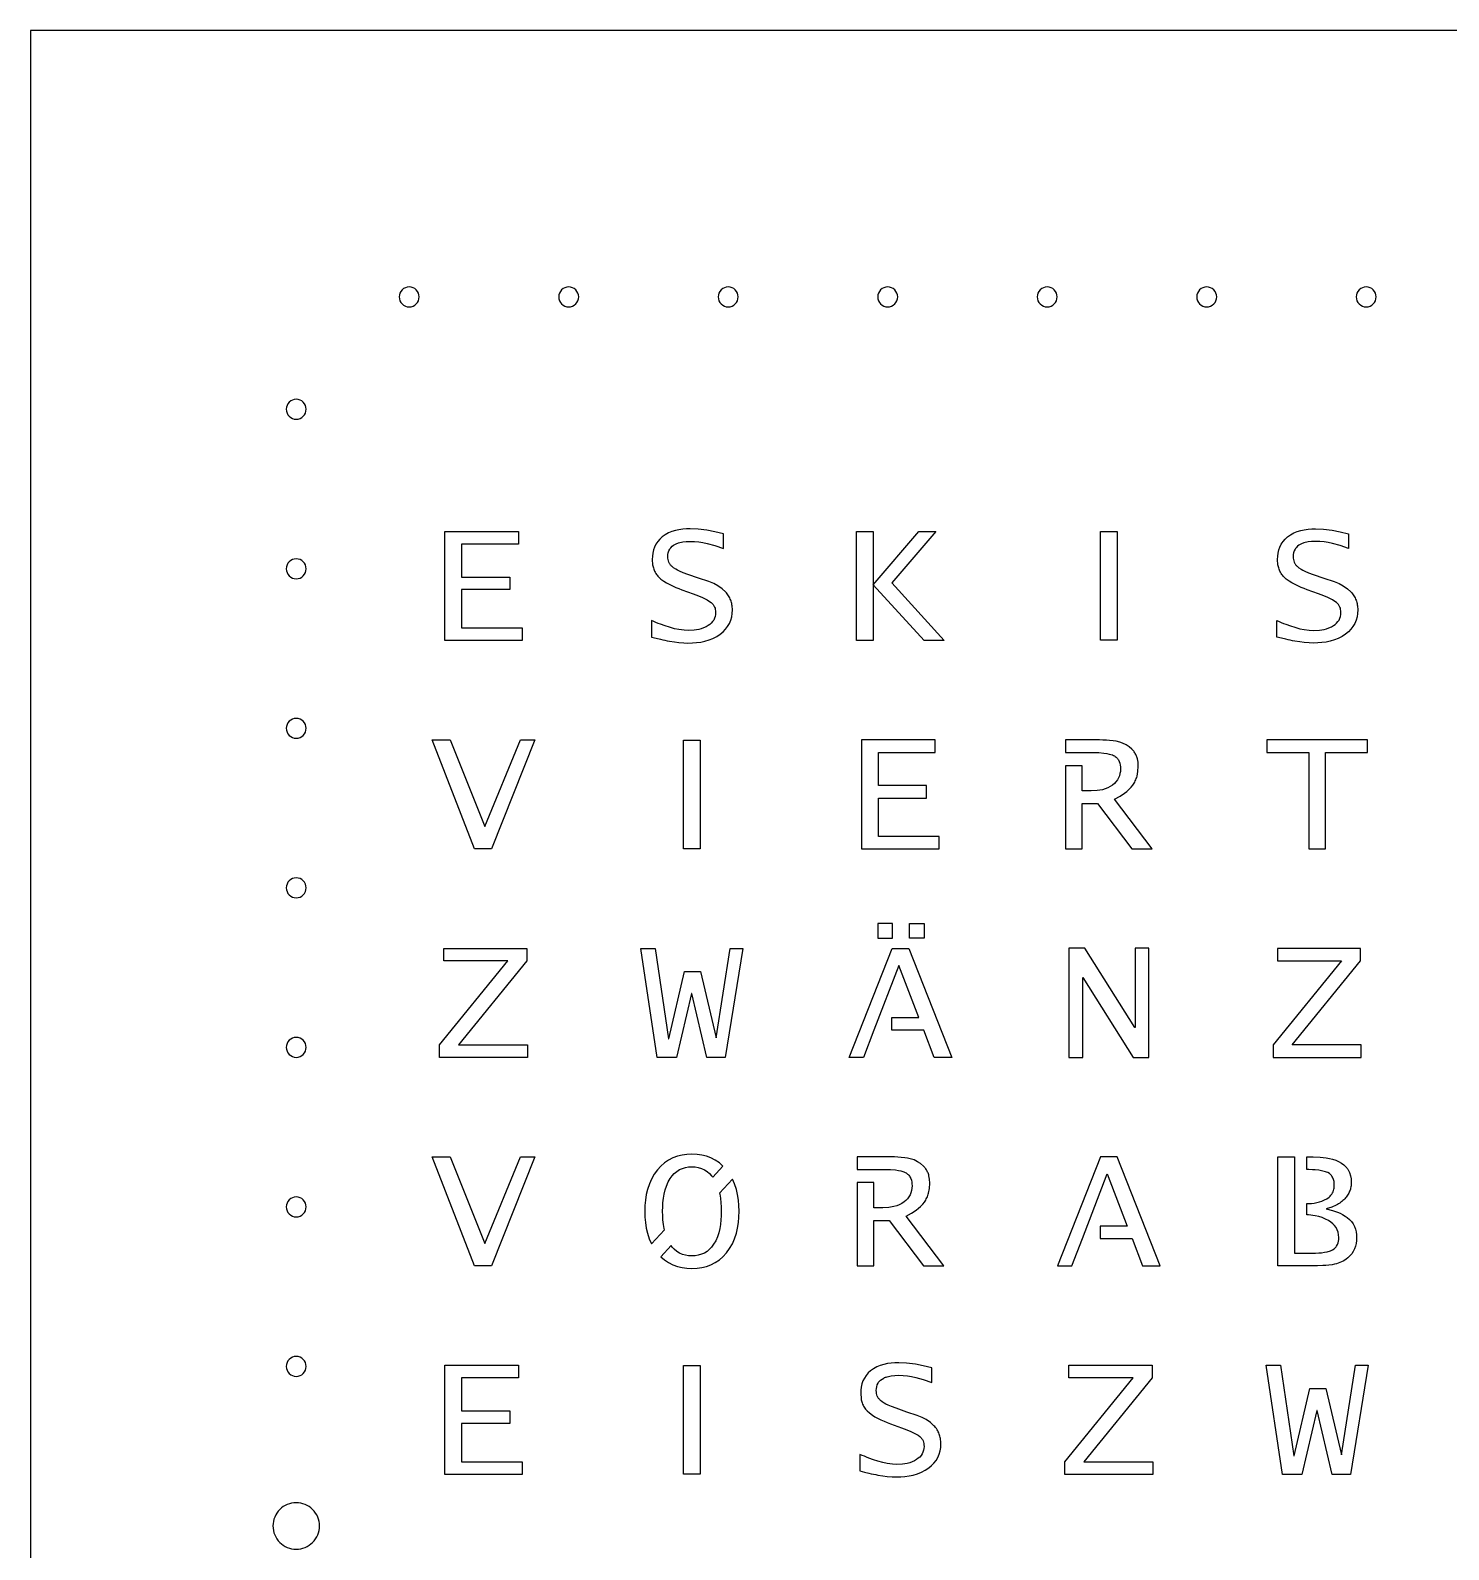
# Model space of a CAD drawing. Extents: x -337 to 6273, y 368 to 2065.
# Drawn here: x 1208.2 to 1421.6, y 685.8 to 914.4 of the extents above; entities that cross this region are included whole.
import ezdxf

# ---------------------------------------------------------------- set-up
doc = ezdxf.new("R2010")
doc.units = 0
doc.header["$LTSCALE"] = 100
doc.layers.add('EBENE_1', color=1, linetype='CONTINUOUS')

msp = doc.modelspace()

# ---------------------------------------------------------------- linework, layer by layer
at = {"layer": 'EBENE_1', "color": 7}
for points in [[(1208.216675, 464.36989), (1658.216675, 464.36989), (1658.216675, 914.36989), (1208.216675, 914.36989), (1208.216675, 464.36989)], [(1270.563263, 822.588072), (1270.563263, 838.988072), (1281.645726, 838.988072), (1281.645726, 837.096256), (1273.081424, 837.096256), (1273.081424, 832.123847), (1280.341907, 832.123847), (1280.341907, 830.232031), (1273.081424, 830.232031), (1273.081424, 824.479888), (1282.233723, 824.479888), (1282.233723, 822.588072), (1270.563263, 822.588072)], [(1332.529975, 822.588072), (1332.529975, 838.988072), (1335.048135, 838.988072), (1335.048135, 830.947854), (1341.914956, 838.988072), (1344.456085, 838.988072), (1337.834729, 831.254635), (1345.721557, 822.588072), (1342.697088, 822.588072), (1335.048135, 830.947854), (1335.048135, 822.588072), (1332.529975, 822.588072)], [(1371.748483, 822.606254), (1369.230322, 822.606254), (1369.230322, 838.96989), (1371.748483, 838.96989), (1371.748483, 822.606254)], [(1275.062718, 791.224435), (1268.697012, 807.624435), (1271.356979, 807.624435), (1276.596623, 794.586244), (1281.954704, 807.624435), (1284.099974, 807.624435), (1277.593661, 791.224435), (1275.062718, 791.224435)], [(1309.02121, 791.242617), (1306.503049, 791.242617), (1306.503049, 807.606254), (1309.02121, 807.606254), (1309.02121, 791.242617)], [(1333.290536, 791.224435), (1344.960996, 791.224435), (1344.960996, 793.116251), (1335.808697, 793.116251), (1335.808697, 798.868395), (1343.06918, 798.868395), (1343.06918, 800.760211), (1335.808697, 800.760211), (1335.808697, 805.732619), (1344.372999, 805.732619), (1344.372999, 807.624435), (1333.290536, 807.624435), (1333.290536, 791.224435)], [(1400.587567, 791.224435), (1403.105728, 791.224435), (1403.105728, 805.732619), (1409.420303, 805.732619), (1409.420303, 807.624435), (1394.285774, 807.624435), (1394.285774, 805.732619), (1400.587567, 805.732619), (1400.587567, 791.224435)], [(1335.712724, 777.780434), (1337.924104, 777.780434), (1337.924104, 779.991813), (1335.712724, 779.991813), (1335.712724, 777.780434)], [(1340.514517, 777.780434), (1340.514517, 779.991813), (1342.725897, 779.991813), (1342.725897, 777.780434), (1340.514517, 777.780434)], [(1276.660535, 776.260799), (1282.917589, 776.260799), (1282.917589, 774.368983), (1272.640426, 761.752615), (1283.019849, 761.752615), (1283.019849, 759.860799), (1269.777137, 759.860799), (1269.777137, 761.752615), (1280.067082, 774.368983), (1270.403482, 774.368983), (1270.403482, 776.260799), (1276.660535, 776.260799)], [(1302.527679, 759.860799), (1300.086214, 776.260799), (1302.233681, 776.260799), (1304.227757, 762.63461), (1304.272496, 762.63461), (1306.630875, 772.79673), (1309.059557, 772.79673), (1311.38598, 762.788001), (1311.417936, 762.788001), (1313.520664, 776.260799), (1315.438045, 776.260799), (1312.740929, 759.860799), (1310.005465, 759.860799), (1307.742956, 769.486052), (1307.717391, 769.486052), (1305.442098, 759.860799), (1302.527679, 759.860799)], [(1346.852812, 759.860799), (1344.187053, 759.860799), (1342.638768, 763.963995), (1337.845131, 763.963995), (1337.845131, 765.849509), (1341.885197, 765.849509), (1338.876506, 773.691508), (1335.144004, 763.963995), (1333.569755, 759.860799), (1331.39872, 759.860799), (1337.866686, 776.260799), (1340.384846, 776.260799), (1346.852812, 759.860799)], [(1364.494391, 759.835234), (1366.55238, 759.835234), (1366.55238, 771.861408), (1366.590727, 771.861408), (1374.158391, 759.835234), (1376.484414, 759.835234), (1376.484414, 776.286364), (1374.426425, 776.286364), (1374.426425, 764.37044), (1374.40086, 764.37044), (1366.884127, 776.286364), (1364.494391, 776.286364), (1364.494391, 759.835234)], [(1402.115081, 776.260799), (1395.858027, 776.260799), (1395.858027, 774.368983), (1405.521628, 774.368983), (1395.231682, 761.752615), (1395.231682, 759.860799), (1408.474395, 759.860799), (1408.474395, 761.752615), (1398.094972, 761.752615), (1408.372135, 774.368983), (1408.372135, 776.260799), (1402.115081, 776.260799)], [(1310.726904, 742.063665), (1310.892924, 741.850868), (1312.425541, 743.516705), (1311.887344, 743.98471), (1311.278702, 744.398915), (1310.627244, 744.734055), (1309.956103, 744.983088), (1309.22491, 745.162996), (1308.52737, 745.259373), (1307.76213, 745.293421), (1306.997185, 745.259401), (1306.299891, 745.163097), (1305.568679, 744.983249), (1304.897524, 744.734278), (1304.245944, 744.399145), (1303.637196, 743.984928), (1303.098852, 743.516835), (1302.586898, 742.960608), (1302.099035, 742.296772), (1301.677321, 741.564775), (1301.349528, 740.826435), (1301.077697, 740.008758), (1300.892351, 739.230527), (1300.756793, 738.371406), (1300.686333, 737.575401), (1300.661428, 736.703554), (1300.686269, 735.830053), (1300.756532, 735.032829), (1300.891861, 734.171746), (1301.076856, 733.392227), (1301.34857, 732.57244), (1301.676112, 731.832904), (1303.612472, 733.937578), (1303.571299, 734.134146), (1303.470722, 734.73563), (1303.39648, 735.412539), (1303.359068, 736.02587), (1303.345762, 736.703554), (1303.3591, 737.379417), (1303.396611, 737.991333), (1303.470987, 738.666325), (1303.571767, 739.266487), (1303.729783, 739.92993), (1303.916924, 740.506838), (1304.186419, 741.128483), (1304.489799, 741.656789), (1304.789548, 742.063753), (1305.104652, 742.4028), (1305.482306, 742.717653), (1305.886388, 742.969707), (1306.318989, 743.162434), (1306.793709, 743.301139), (1307.24946, 743.375241), (1307.755738, 743.401605), (1308.262308, 743.37522), (1308.718658, 743.301023), (1309.193717, 743.162305), (1309.627041, 742.969511), (1310.031888, 742.717501), (1310.410615, 742.402674), (1310.726904, 742.063665)], [(1275.062718, 728.497163), (1268.697012, 744.897163), (1271.356979, 744.897163), (1276.596623, 731.858971), (1281.954704, 744.897163), (1284.099974, 744.897163), (1277.593661, 728.497163), (1275.062718, 728.497163)], [(1378.216448, 728.497163), (1371.748483, 744.897163), (1369.230322, 744.897163), (1362.762356, 728.497163), (1364.933391, 728.497163), (1366.507641, 732.600358), (1370.240143, 742.327872), (1373.248833, 734.485873), (1369.208767, 734.485873), (1369.208767, 732.600358), (1374.002404, 732.600358), (1375.550689, 728.497163), (1378.216448, 728.497163)], [(1310.03223, 730.677071), (1309.627508, 730.425062), (1309.194113, 730.232166), (1308.718971, 730.093372), (1308.262481, 730.019124), (1307.755738, 729.99272), (1307.249634, 730.019065), (1306.794023, 730.093117), (1306.319387, 730.231745), (1305.886857, 730.424369), (1305.482649, 730.676425), (1305.104887, 730.991301), (1304.78966, 731.330438), (1304.627143, 731.539482), (1303.098718, 729.87762), (1303.636915, 729.409616), (1304.245557, 728.99541), (1304.897015, 728.66027), (1305.568156, 728.411237), (1306.299349, 728.23133), (1306.996889, 728.134952), (1307.76213, 728.100904), (1308.527074, 728.134925), (1309.224368, 728.231228), (1309.95558, 728.411077), (1310.626735, 728.660047), (1311.278315, 728.995181), (1311.887063, 729.409398), (1312.425407, 729.877491), (1312.937361, 730.433718), (1313.425703, 731.098526), (1313.847957, 731.832526), (1314.175562, 732.57211), (1314.447327, 733.391956), (1314.632345, 734.17148), (1314.767696, 735.032569), (1314.837981, 735.829911), (1314.862831, 736.703554), (1314.837934, 737.575259), (1314.767497, 738.371146), (1314.63196, 739.230261), (1314.446637, 740.008489), (1314.174858, 740.826106), (1313.847128, 741.564399), (1311.910603, 739.45881), (1311.951021, 739.26753), (1312.052456, 738.667159), (1312.127312, 737.991954), (1312.165071, 737.379753), (1312.178497, 736.703554), (1312.165107, 736.025641), (1312.127461, 735.412113), (1312.052756, 734.735039), (1311.951548, 734.133381), (1311.79268, 733.467898), (1311.60457, 732.889728), (1311.333348, 732.266513), (1311.028069, 731.737537), (1310.727015, 731.330795), (1310.410849, 730.991874), (1310.03223, 730.677071)], [(1270.563263, 697.133526), (1270.563263, 713.533526), (1281.645726, 713.533526), (1281.645726, 711.64171), (1273.081424, 711.64171), (1273.081424, 706.669302), (1280.341907, 706.669302), (1280.341907, 704.777486), (1273.081424, 704.777486), (1273.081424, 699.025342), (1282.233723, 699.025342), (1282.233723, 697.133526), (1270.563263, 697.133526)], [(1309.02121, 697.151708), (1306.503049, 697.151708), (1306.503049, 713.515345), (1309.02121, 713.515345), (1309.02121, 697.151708)], [(1370.751444, 713.533526), (1377.008498, 713.533526), (1377.008498, 711.64171), (1366.731335, 699.025342), (1377.110758, 699.025342), (1377.110758, 697.133526), (1363.868046, 697.133526), (1363.868046, 699.025342), (1374.157992, 711.64171), (1364.494391, 711.64171), (1364.494391, 713.533526), (1370.751444, 713.533526)], [(1396.618588, 697.133526), (1394.177123, 713.533526), (1396.32459, 713.533526), (1398.318666, 699.907338), (1398.363405, 699.907338), (1400.721784, 710.069458), (1403.150467, 710.069458), (1405.476889, 700.060728), (1405.508845, 700.060728), (1407.611573, 713.533526), (1409.528954, 713.533526), (1406.831838, 697.133526), (1404.096375, 697.133526), (1401.833865, 706.75878), (1401.8083, 706.75878), (1399.533007, 697.133526), (1396.618588, 697.133526)]]:
    msp.add_lwpolyline(points, close=True, dxfattribs=at)
for points in [[(1266.716262, 874.269555, 0.199589), (1266.276922, 875.330215, 0.199589), (1265.216262, 875.769555, 0.199589), (1264.155602, 875.330215, 0.199589), (1263.716262, 874.269555, 0.199589), (1264.155602, 873.208894, 0.199589), (1265.216262, 872.769555, 0.199589), (1266.276922, 873.208894, 0.199589), (1266.716262, 874.269555)], [(1290.716262, 874.269555, 0.199589), (1290.276922, 875.330215, 0.199589), (1289.216262, 875.769555, 0.199589), (1288.155602, 875.330215, 0.199589), (1287.716262, 874.269555, 0.199589), (1288.155602, 873.208894, 0.199589), (1289.216262, 872.769555, 0.199589), (1290.276922, 873.208894, 0.199589), (1290.716262, 874.269555)], [(1314.716262, 874.269555, 0.199589), (1314.276922, 875.330215, 0.199589), (1313.216262, 875.769555, 0.199589), (1312.155602, 875.330215, 0.199589), (1311.716262, 874.269555, 0.199589), (1312.155602, 873.208894, 0.199589), (1313.216262, 872.769555, 0.199589), (1314.276922, 873.208894, 0.199589), (1314.716262, 874.269555)], [(1338.716262, 874.269555, 0.199589), (1338.276922, 875.330215, 0.199589), (1337.216262, 875.769555, 0.199589), (1336.155602, 875.330215, 0.199589), (1335.716262, 874.269555, 0.199589), (1336.155602, 873.208894, 0.199589), (1337.216262, 872.769555, 0.199589), (1338.276922, 873.208894, 0.199589), (1338.716262, 874.269555)], [(1362.716262, 874.269555, 0.199589), (1362.276922, 875.330215, 0.199589), (1361.216262, 875.769555, 0.199589), (1360.155602, 875.330215, 0.199589), (1359.716262, 874.269555, 0.199589), (1360.155602, 873.208894, 0.199589), (1361.216262, 872.769555, 0.199589), (1362.276922, 873.208894, 0.199589), (1362.716262, 874.269555)], [(1386.716262, 874.269555, 0.199589), (1386.276922, 875.330215, 0.199589), (1385.216262, 875.769555, 0.199589), (1384.155602, 875.330215, 0.199589), (1383.716262, 874.269555, 0.199589), (1384.155602, 873.208894, 0.199589), (1385.216262, 872.769555, 0.199589), (1386.276922, 873.208894, 0.199589), (1386.716262, 874.269555)], [(1410.716262, 874.269555, 0.199589), (1410.276922, 875.330215, 0.199589), (1409.216262, 875.769555, 0.199589), (1408.155602, 875.330215, 0.199589), (1407.716262, 874.269555, 0.199589), (1408.155602, 873.208894, 0.199589), (1409.216262, 872.769555, 0.199589), (1410.276922, 873.208894, 0.199589), (1410.716262, 874.269555)], [(1248.216262, 858.869555, 0.199589), (1247.155602, 858.430215, 0.199589), (1246.716262, 857.369555, 0.199589), (1247.155602, 856.308894, 0.199589), (1248.216262, 855.869555, 0.199589), (1249.276922, 856.308894, 0.199589), (1249.716262, 857.369555, 0.199589), (1249.276922, 858.430215, 0.199589), (1248.216262, 858.869555)], [(1312.485278, 838.604596), (1311.186318, 838.935162), (1310.022831, 839.1634), (1308.685741, 839.332811), (1307.51287, 839.384331), (1306.925564, 839.369475), (1306.393632, 839.327675), (1305.811378, 839.245511), (1305.291331, 839.133792), (1304.73109, 838.963728), (1304.236888, 838.760417), (1303.731526, 838.485328), (1303.28824, 838.169989), (1302.922265, 837.836385), (1302.613674, 837.477634), (1302.348735, 837.077135), (1302.133042, 836.639161), (1301.978365, 836.198106), (1301.865914, 835.709729), (1301.807177, 835.251618), (1301.786292, 834.744268), (1301.846572, 833.974121, 0.045584), (1302.008782, 833.331702, 0.055167), (1302.321625, 832.681837, 0.055874), (1302.764156, 832.123847), (1303.093038, 831.828992), (1303.546933, 831.499674), (1303.936369, 831.259761), (1304.416213, 830.999526), (1304.836611, 830.794719), (1305.326117, 830.57682), (1305.765361, 830.396216), (1306.260181, 830.206466), (1307.947476, 829.592904), (1308.753488, 829.283873), (1309.351881, 829.030371), (1309.73416, 828.851749), (1310.031064, 828.699126), (1310.423068, 828.466565), (1310.663766, 828.289085, -0.057849), (1310.961047, 827.976015, -0.060677), (1311.16662, 827.619259, -0.053921), (1311.279978, 827.244613, -0.046553), (1311.322067, 826.793533), (1311.304036, 826.486457), (1311.252873, 826.206378), (1311.160954, 825.923072), (1311.031894, 825.658557), (1310.871795, 825.420157), (1310.670247, 825.190952), (1310.461152, 825.00256), (1310.209986, 824.818625), (1309.886352, 824.6286), (1309.520988, 824.461817), (1309.170237, 824.339175), (1308.777281, 824.236555), (1308.078378, 824.125415), (1307.231654, 824.083629), (1306.56618, 824.115376), (1305.79119, 824.22138), (1305.129335, 824.360159), (1304.380629, 824.561849), (1303.729728, 824.770253), (1303.009741, 825.031862), (1302.680657, 825.161207), (1302.336741, 825.302422), (1302.010755, 825.441665), (1301.671249, 825.591969), (1301.671249, 823.099373), (1302.375865, 822.915698), (1303.023178, 822.759459), (1303.371556, 822.680864), (1303.703501, 822.609875), (1304.054247, 822.539304), (1304.386795, 822.476929), (1305.120043, 822.356802), (1305.766204, 822.273933), (1306.517704, 822.210638), (1307.154959, 822.191813), (1307.827184, 822.209071), (1308.441376, 822.257907), (1309.106708, 822.352189), (1309.708642, 822.480898), (1310.348838, 822.672101), (1310.923914, 822.901689), (1311.507603, 823.204837), (1312.031498, 823.553154), (1312.454552, 823.904289), (1312.808559, 824.268003), (1313.135504, 824.693996), (1313.397683, 825.143084), (1313.60026, 825.621894), (1313.745653, 826.138895), (1313.82502, 826.640387), (1313.85301, 827.189787, 0.042351), (1313.786845, 827.969543, 0.046953), (1313.603166, 828.651386, 0.050395), (1313.281061, 829.305321, 0.048368), (1312.818465, 829.907504), (1312.30741, 830.374315), (1311.645331, 830.820383), (1311.032543, 831.134924), (1310.286681, 831.43359), (1308.752776, 831.957674), (1307.142176, 832.520106), (1306.439652, 832.781176), (1305.908557, 833.00794), (1305.581015, 833.166958), (1305.319032, 833.309946), (1304.998399, 833.514848), (1304.777406, 833.689709, -0.055266), (1304.489618, 834.009281, -0.057912), (1304.290283, 834.368168, -0.052241), (1304.179185, 834.744698, -0.045664), (1304.138279, 835.191657), (1304.154805, 835.500371), (1304.200474, 835.770931), (1304.28977, 836.058699), (1304.413052, 836.312114, -0.040795), (1304.578072, 836.546816), (1304.785043, 836.758855), (1305.004884, 836.926165), (1305.271421, 837.079278, -0.042851), (1305.747895, 837.266645), (1306.386747, 837.410907), (1306.910201, 837.47008), (1307.551218, 837.492515), (1308.157498, 837.472162), (1308.81494, 837.407574), (1309.415257, 837.31393), (1310.062209, 837.179645), (1311.195649, 836.870327), (1312.485278, 836.418781), (1312.485278, 838.604596)], [(1406.576188, 838.604596), (1406.576188, 836.418781), (1405.286558, 836.870327), (1404.153119, 837.179645), (1403.506167, 837.31393), (1402.905849, 837.407574), (1402.248407, 837.472162), (1401.642127, 837.492515), (1401.00111, 837.47008), (1400.477656, 837.410907), (1399.838804, 837.266645, 0.042851), (1399.36233, 837.079278), (1399.095793, 836.926165), (1398.875952, 836.758855), (1398.668981, 836.546816, 0.040795), (1398.503961, 836.312114), (1398.380679, 836.058699), (1398.291383, 835.770931), (1398.245714, 835.500371), (1398.229188, 835.191657, 0.045664), (1398.270094, 834.744698, 0.052241), (1398.381192, 834.368168, 0.057912), (1398.580527, 834.009281, 0.055266), (1398.868315, 833.689709), (1399.089309, 833.514848), (1399.409941, 833.309946), (1399.671924, 833.166958), (1399.999467, 833.00794), (1400.530561, 832.781176), (1401.233085, 832.520106), (1402.843686, 831.957674), (1404.37759, 831.43359), (1405.123452, 831.134924), (1405.73624, 830.820383), (1406.398319, 830.374315), (1406.909374, 829.907504, -0.048368), (1407.37197, 829.305321, -0.050395), (1407.694075, 828.651386, -0.046953), (1407.877754, 827.969543, -0.042351), (1407.943919, 827.18979), (1407.915929, 826.640387), (1407.836562, 826.138895), (1407.691169, 825.621894), (1407.488592, 825.143084), (1407.226413, 824.693996), (1406.899468, 824.268003), (1406.545461, 823.904289), (1406.122407, 823.553154), (1405.598512, 823.204837), (1405.014823, 822.901689), (1404.439747, 822.672101), (1403.799551, 822.480898), (1403.197617, 822.352189), (1402.532285, 822.257907), (1401.918093, 822.209071), (1401.245868, 822.191813), (1400.608613, 822.210638), (1399.857113, 822.273933), (1399.210952, 822.356802), (1398.477704, 822.476929), (1398.145156, 822.539304), (1397.794411, 822.609875), (1397.462465, 822.680864), (1397.114087, 822.759459), (1396.466774, 822.915698), (1395.762158, 823.099373), (1395.762158, 825.591969), (1396.101664, 825.441665), (1396.42765, 825.302422), (1396.771566, 825.161207), (1397.100651, 825.031862), (1397.820637, 824.770253), (1398.471538, 824.561849), (1399.220244, 824.360159), (1399.882099, 824.22138), (1400.657089, 824.115376), (1401.322563, 824.083629), (1402.169287, 824.125415), (1402.86819, 824.236555), (1403.261146, 824.339175), (1403.611897, 824.461817), (1403.977261, 824.6286), (1404.300895, 824.818625), (1404.552061, 825.00256), (1404.761156, 825.190952), (1404.962704, 825.420157), (1405.122803, 825.658557), (1405.251863, 825.923072), (1405.343782, 826.206378), (1405.394945, 826.486457), (1405.412976, 826.793528, 0.046553), (1405.370887, 827.244613, 0.053921), (1405.257529, 827.619259, 0.060677), (1405.051956, 827.976015, 0.057849), (1404.754675, 828.289085), (1404.513977, 828.466565), (1404.121973, 828.699126), (1403.82507, 828.851749), (1403.44279, 829.030371), (1402.844397, 829.283873), (1402.038385, 829.592904), (1400.35109, 830.206466), (1399.85627, 830.396216), (1399.417026, 830.57682), (1398.92752, 830.794719), (1398.507122, 830.999526), (1398.027278, 831.259761), (1397.637842, 831.499674), (1397.183947, 831.828992), (1396.855065, 832.123847, -0.055874), (1396.412534, 832.681837, -0.055167), (1396.099691, 833.331702, -0.045584), (1395.937481, 833.974121), (1395.877201, 834.744268), (1395.898086, 835.251618), (1395.956823, 835.709729), (1396.069274, 836.198106), (1396.223951, 836.639161), (1396.439644, 837.077135), (1396.704583, 837.477634), (1397.013175, 837.836385), (1397.379149, 838.169989), (1397.822435, 838.485328), (1398.327797, 838.760417), (1398.821999, 838.963728), (1399.38224, 839.133792), (1399.902287, 839.245511), (1400.484541, 839.327675), (1401.016473, 839.369475), (1401.603779, 839.384331), (1402.77665, 839.332811), (1404.11374, 839.1634), (1405.277227, 838.935162), (1406.576188, 838.604596)], [(1248.216262, 834.869555, 0.199589), (1247.155602, 834.430215, 0.199589), (1246.716262, 833.369555, 0.199589), (1247.155602, 832.308894, 0.199589), (1248.216262, 831.869555, 0.199589), (1249.276922, 832.308894, 0.199589), (1249.716262, 833.369555, 0.199589), (1249.276922, 834.430215, 0.199589), (1248.216262, 834.869555)], [(1248.216262, 810.869555, 0.199589), (1247.155602, 810.430215, 0.199589), (1246.716262, 809.369555, 0.199589), (1247.155602, 808.308894, 0.199589), (1248.216262, 807.869555, 0.199589), (1249.276922, 808.308894, 0.199589), (1249.716262, 809.369555, 0.199589), (1249.276922, 810.430215, 0.199589), (1248.216262, 810.869555)], [(1368.773546, 798.050312), (1373.950475, 791.224435), (1376.998712, 791.224435), (1371.336645, 798.689439), (1372.179925, 799.158007), (1372.840112, 799.598148), (1373.206679, 799.88427), (1373.515988, 800.159552), (1373.838787, 800.495065), (1374.096476, 800.817732, 0.04638), (1374.468316, 801.448965, 0.043727), (1374.736349, 802.17814), (1374.872185, 802.869067), (1374.921948, 803.67463), (1374.885075, 804.271084), (1374.783573, 804.789512, 0.041965), (1374.587855, 805.330583, 0.043941), (1374.31535, 805.807866, 0.042775), (1373.968865, 806.225878), (1373.528453, 806.607122), (1373.085028, 806.891066), (1372.544395, 807.151481), (1372.155929, 807.287358), (1371.577848, 807.419855), (1371.135821, 807.488526), (1370.580856, 807.548641), (1370.118338, 807.582546), (1369.576632, 807.607967), (1369.103241, 807.62007), (1368.569025, 807.624435), (1363.980093, 807.624435), (1363.980093, 805.732619), (1366.498254, 805.732619), (1368.044941, 805.732619), (1369.006502, 805.70855), (1369.728672, 805.648274), (1370.19145, 805.58108), (1370.558, 805.504304), (1371.02671, 805.358599, -0.042304), (1371.342837, 805.207337, -0.042429), (1371.575324, 805.042883, -0.043664), (1371.770555, 804.846739, -0.041184), (1371.925659, 804.626451), (1372.054201, 804.363906), (1372.136527, 804.114597), (1372.197596, 803.821494), (1372.226938, 803.56008), (1372.237614, 803.260196), (1372.219682, 802.895577), (1372.168924, 802.56354), (1372.075069, 802.218826), (1371.9446, 801.901164), (1371.77346, 801.600246), (1371.560529, 801.316643), (1371.327315, 801.07284), (1371.048838, 800.838903), (1370.704472, 800.608434), (1370.318214, 800.407575), (1369.93912, 800.256712), (1369.514943, 800.130882), (1368.753718, 799.993766), (1367.827638, 799.942128), (1366.498254, 799.942128), (1366.498254, 803.745821), (1363.97478, 803.745821), (1363.97478, 791.224435), (1366.498254, 791.224435), (1366.498254, 798.050312), (1368.773546, 798.050312)], [(1248.216262, 786.869555, 0.199589), (1247.155602, 786.430215, 0.199589), (1246.716262, 785.369555, 0.199589), (1247.155602, 784.308894, 0.199589), (1248.216262, 783.869555, 0.199589), (1249.276922, 784.308894, 0.199589), (1249.716262, 785.369555, 0.199589), (1249.276922, 786.430215, 0.199589), (1248.216262, 786.869555)], [(1248.216262, 762.869555, 0.199589), (1247.155602, 762.430215, 0.199589), (1246.716262, 761.369555, 0.199589), (1247.155602, 760.308894, 0.199589), (1248.216262, 759.869555, 0.199589), (1249.276922, 760.308894, 0.199589), (1249.716262, 761.369555, 0.199589), (1249.276922, 762.430215, 0.199589), (1248.216262, 762.869555)], [(1337.412566, 735.32304), (1342.589495, 728.497163), (1345.637732, 728.497163), (1339.975665, 735.962167), (1340.818945, 736.430735), (1341.479132, 736.870876), (1341.845699, 737.156997), (1342.155008, 737.432279), (1342.477807, 737.767792), (1342.735496, 738.09046, 0.04638), (1343.107336, 738.721692, 0.043727), (1343.375369, 739.450868), (1343.511205, 740.141794), (1343.560968, 740.947358), (1343.524095, 741.543811), (1343.422593, 742.062239, 0.041965), (1343.226876, 742.60331, 0.043941), (1342.95437, 743.080594, 0.042775), (1342.607885, 743.498605), (1342.167473, 743.879849), (1341.724048, 744.163794), (1341.183416, 744.424209), (1340.794949, 744.560086), (1340.216868, 744.692583), (1339.774841, 744.761253), (1339.219877, 744.821368), (1338.757358, 744.855273), (1338.215652, 744.880695), (1337.742261, 744.892797), (1337.208045, 744.897163), (1332.619113, 744.897163), (1332.619113, 743.005347), (1335.137274, 743.005347), (1336.683961, 743.005347), (1337.645522, 742.981277), (1338.367692, 742.921001), (1338.830471, 742.853807), (1339.197021, 742.777031), (1339.66573, 742.631326, -0.042304), (1339.981857, 742.480064, -0.042429), (1340.214344, 742.31561, -0.043664), (1340.409575, 742.119466, -0.041184), (1340.56468, 741.899178), (1340.693221, 741.636634), (1340.775547, 741.387324), (1340.836616, 741.094221), (1340.865958, 740.832807), (1340.876635, 740.532924), (1340.858702, 740.168304), (1340.807944, 739.836267), (1340.714089, 739.491553), (1340.58362, 739.173892), (1340.41248, 738.872973), (1340.199549, 738.589371), (1339.966335, 738.345568), (1339.687858, 738.111631), (1339.343492, 737.881161), (1338.957234, 737.680303), (1338.57814, 737.52944), (1338.153963, 737.403609), (1337.392738, 737.266493), (1336.466658, 737.214856), (1335.137274, 737.214856), (1335.137274, 741.018549), (1332.6138, 741.018549), (1332.6138, 728.497163), (1335.137274, 728.497163), (1335.137274, 735.32304), (1337.412566, 735.32304)], [(1404.384052, 740.210171), (1404.415938, 740.640577), (1404.403647, 740.940534), (1404.36999, 741.20029), (1404.299911, 741.490137), (1404.205105, 741.735874, 0.041883), (1404.062054, 741.984859, 0.043934), (1403.887137, 742.195499, 0.042899), (1403.680755, 742.370829), (1403.431682, 742.51961, 0.040387), (1403.075475, 742.660938), (1402.511339, 742.80126), (1402.09158, 742.87009), (1401.554342, 742.930711), (1401.112393, 742.964121), (1400.590163, 742.989244), (1400.286181, 742.999917), (1400.286181, 744.894666), (1401.220303, 744.897163), (1402.293223, 744.860561), (1403.170524, 744.763949), (1403.68053, 744.671308), (1404.12751, 744.561765), (1404.621779, 744.401451), (1405.04267, 744.222701), (1405.493379, 743.971533), (1405.864698, 743.697642), (1406.218232, 743.346763, -0.04114), (1406.499339, 742.959547, -0.040138), (1406.711636, 742.536887), (1406.865135, 742.057471), (1406.943925, 741.604891), (1406.972446, 741.087966, -0.045085), (1406.907848, 740.373005, -0.048713), (1406.72573, 739.733817, -0.049106), (1406.421853, 739.140084, -0.045776), (1405.981799, 738.576196, -0.044137), (1405.414783, 738.070373, -0.040199), (1404.708099, 737.627465), (1404.031192, 737.32753), (1403.214379, 737.074248), (1404.125327, 736.850232), (1404.871286, 736.596793), (1405.286825, 736.418517), (1405.653113, 736.232463), (1406.038479, 735.99892), (1406.370757, 735.756321), (1406.703178, 735.459865), (1406.982366, 735.150024), (1407.233168, 734.795545), (1407.435454, 734.418368), (1407.587822, 734.025329), (1407.697634, 733.598681), (1407.756847, 733.189443), (1407.777746, 732.740966), (1407.758762, 732.291063), (1407.705242, 731.883371), (1407.603705, 731.451301), (1407.463731, 731.058758), (1407.270962, 730.67192), (1407.033683, 730.315369), (1406.760145, 729.997142), (1406.43558, 729.698722, -0.124507), (1404.454286, 728.73364), (1404.083378, 728.666912), (1403.566915, 728.602725), (1403.164022, 728.567557), (1402.671987, 728.536996), (1401.887414, 728.508382), (1400.875174, 728.497163), (1395.928331, 728.497163), (1395.928331, 744.897163), (1398.446491, 744.897163), (1398.446491, 737.802853), (1398.446491, 730.388979), (1400.721784, 730.388979), (1401.186647, 730.3937), (1401.597673, 730.40677), (1402.068768, 730.434324), (1402.469761, 730.471049), (1402.950658, 730.536342), (1403.332175, 730.610941), (1403.82307, 730.753148), (1404.153896, 730.90028), (1404.392281, 731.055543, 0.041793), (1404.590789, 731.236704, 0.042011), (1404.756702, 731.448921), (1404.892721, 731.697976), (1404.982847, 731.941881), (1405.049409, 732.227421), (1405.081671, 732.484314), (1405.093413, 732.779314), (1405.06731, 733.180103), (1404.993179, 733.545566), (1404.862449, 733.908705), (1404.677696, 734.250261), (1404.456302, 734.548311), (1404.175773, 734.83776), (1403.893298, 735.069542), (1403.553117, 735.297474), (1403.097313, 735.541748), (1402.57314, 735.757935), (1402.082064, 735.91184), (1401.526292, 736.041256), (1400.516675, 736.16989), (1400.286316, 736.170586), (1400.286316, 737.870586), (1400.516675, 737.86989), (1400.959648, 737.890512), (1401.388081, 737.951056), (1401.76615, 738.02264), (1402.189111, 738.12782), (1402.551023, 738.244597), (1402.955418, 738.41436), (1403.286859, 738.596667), (1403.634414, 738.852293, 0.041938), (1403.904263, 739.126088, 0.047591), (1404.133882, 739.462295, 0.047506), (1404.29614, 739.836486, 0.041602), (1404.384052, 740.210171)], [(1248.216262, 738.869555, 0.199589), (1247.155602, 738.430215, 0.199589), (1246.716262, 737.369555, 0.199589), (1247.155602, 736.308894, 0.199589), (1248.216262, 735.869555, 0.199589), (1249.276922, 736.308894, 0.199589), (1249.716262, 737.369555, 0.199589), (1249.276922, 738.430215, 0.199589), (1248.216262, 738.869555)], [(1248.216262, 714.869555, 0.199589), (1247.155602, 714.430215, 0.199589), (1246.716262, 713.369555, 0.199589), (1247.155602, 712.308894, 0.199589), (1248.216262, 711.869555, 0.199589), (1249.276922, 712.308894, 0.199589), (1249.716262, 713.369555, 0.199589), (1249.276922, 714.430215, 0.199589), (1248.216262, 714.869555)], [(1343.848915, 713.15005), (1342.549954, 713.480616), (1341.386468, 713.708855), (1340.049377, 713.878266), (1338.876506, 713.929785), (1338.289201, 713.91493), (1337.757269, 713.873129), (1337.175014, 713.790966), (1336.654967, 713.679247), (1336.094726, 713.509182), (1335.600524, 713.305872), (1335.095162, 713.030783), (1334.651877, 712.715444), (1334.285902, 712.381839), (1333.97731, 712.023088), (1333.712371, 711.62259), (1333.496679, 711.184615), (1333.342002, 710.74356), (1333.22955, 710.255183), (1333.170813, 709.797072), (1333.149928, 709.289723), (1333.210209, 708.519575, 0.045584), (1333.372418, 707.877157, 0.055167), (1333.685261, 707.227291, 0.055874), (1334.127792, 706.669302), (1334.456675, 706.374446), (1334.910569, 706.045129), (1335.300005, 705.805216), (1335.77985, 705.54498), (1336.200247, 705.340174), (1336.689753, 705.122275), (1337.128997, 704.94167), (1337.623817, 704.751921), (1339.311113, 704.138359), (1340.117125, 703.829328), (1340.715517, 703.575826), (1341.097797, 703.397203), (1341.3947, 703.244581), (1341.786704, 703.012019), (1342.027403, 702.83454, -0.057849), (1342.324683, 702.52147, -0.060677), (1342.530256, 702.164714, -0.053921), (1342.643614, 701.790067, -0.046553), (1342.685704, 701.338981), (1342.667672, 701.031911), (1342.616509, 700.751833), (1342.52459, 700.468527), (1342.395531, 700.204012), (1342.235432, 699.965611), (1342.033883, 699.736406), (1341.824788, 699.548015), (1341.573623, 699.36408), (1341.249988, 699.174054), (1340.884624, 699.007271), (1340.533873, 698.884629), (1340.140917, 698.782009), (1339.442014, 698.670869), (1338.59529, 698.629084), (1337.929816, 698.660831), (1337.154827, 698.766834), (1336.492971, 698.905614), (1335.744265, 699.107304), (1335.093364, 699.315708), (1334.373378, 699.577316), (1334.044294, 699.706661), (1333.700378, 699.847876), (1333.374391, 699.98712), (1333.034885, 700.137423), (1333.034885, 697.644828), (1333.739501, 697.461152), (1334.386814, 697.304913), (1334.735192, 697.226318), (1335.067138, 697.15533), (1335.417883, 697.084759), (1335.750431, 697.022384), (1336.483679, 696.902257), (1337.12984, 696.819388), (1337.881341, 696.756092), (1338.518595, 696.737268), (1339.190821, 696.754525), (1339.805012, 696.803362), (1340.470344, 696.897644), (1341.072279, 697.026353), (1341.712474, 697.217556), (1342.287551, 697.447143), (1342.87124, 697.750291), (1343.395135, 698.098608), (1343.818189, 698.449744), (1344.172195, 698.813458), (1344.49914, 699.23945), (1344.76132, 699.688538), (1344.963896, 700.167349), (1345.109289, 700.684349), (1345.188657, 701.185841), (1345.216647, 701.735241, 0.042351), (1345.150481, 702.514998, 0.046953), (1344.966802, 703.19684, 0.050395), (1344.644697, 703.850776, 0.048368), (1344.182101, 704.452958), (1343.671046, 704.919769), (1343.008967, 705.365838), (1342.396179, 705.680379), (1341.650318, 705.979045), (1340.116413, 706.503129), (1338.505813, 707.065561), (1337.803289, 707.32663), (1337.272194, 707.553395), (1336.944651, 707.712412), (1336.682669, 707.8554), (1336.362036, 708.060303), (1336.141043, 708.235163, -0.055266), (1335.853255, 708.554736, -0.057912), (1335.65392, 708.913623, -0.052241), (1335.542821, 709.290153, -0.045664), (1335.501916, 709.737112), (1335.518441, 710.045825), (1335.564111, 710.316385), (1335.653407, 710.604153), (1335.776689, 710.857569, -0.040795), (1335.941708, 711.09227), (1336.14868, 711.30431), (1336.36852, 711.47162), (1336.635058, 711.624732, -0.042851), (1337.111531, 711.812099), (1337.750384, 711.956361), (1338.273837, 712.015535), (1338.914854, 712.037969), (1339.521134, 712.017617), (1340.178576, 711.953029), (1340.778894, 711.859384), (1341.425846, 711.725099), (1342.559285, 711.415782), (1343.848915, 710.964236), (1343.848915, 713.15005)], [(1248.216262, 692.869555, 0.199589), (1245.741388, 691.844428, 0.199589), (1244.716262, 689.369555, 0.199589), (1245.741388, 686.894681, 0.199589), (1248.216262, 685.869555, 0.199589), (1250.691136, 686.894681, 0.199589), (1251.716262, 689.369555, 0.199589), (1250.691136, 691.844428, 0.199589), (1248.216262, 692.869555)]]:
    msp.add_lwpolyline(points, format="xyb", close=True, dxfattribs=at)

doc.saveas('drawing.dxf')
